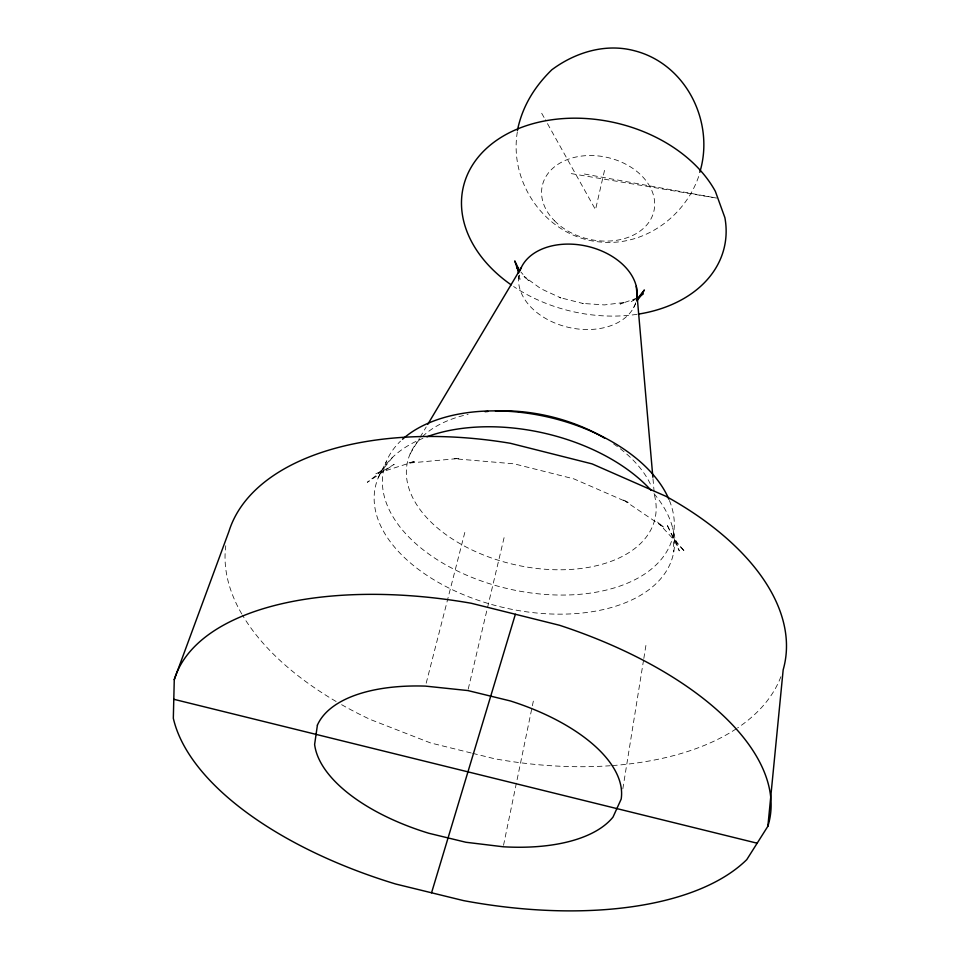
<?xml version="1.0" encoding="UTF-8"?>
<svg xmlns="http://www.w3.org/2000/svg" width="958" height="958" viewBox="0 0 958 958"><rect width="100%" height="100%" fill="white"/><g stroke="black" fill="none" stroke-linecap="round" stroke-linejoin="round"><path stroke-width="0.72" stroke-dasharray="4.79 3.59" d="M517.344 131.893C508.59 184.547 547.832 238.47 601.756 242.111C645.692 245.978 686.778 215.011 699.556 173.757M622.82 788.877L643.584 659.93M643.824 658.469L645.943 645.273M503.525 845.315L533.642 699.651M604.522 170.38L595.517 209.682L545.33 119.786M468.223 689.113L504.758 534.815M426.19 683.21L465.109 531.295M633.597 307.734L635.597 303.71M378.206 477.826L386.481 461.289M410.144 453.888L419.329 438.489M420.095 437.207L426.214 426.945M392.505 457.361L385.164 466.582L376.757 474.929L367.321 482.305L394.193 464.319L385.092 469.779L375.273 473.982L415.844 461.085L407.725 463.193L459.433 458.403L454.2 458.726L514.171 463.84L573.902 478.88L628.137 502.495L622.748 499.501L664.325 527.702L657.368 521.823L684.946 551.736L677.617 543.258L671.522 534.013L666.696 524.098L679.294 550.886L675.27 539.474L672.612 527.786M635.238 299.016L630.699 302.057L634.998 299.399M637.142 298.07L620.185 304.021L625.43 302.321L604.39 304.919L582.404 303.411L583.266 303.554L559.388 297.471L560.837 297.914L540.983 288.765L524.074 276.491L528.457 280.658L520.721 271.821M571.255 173.614L716.404 198.031L582.5 173.661M471.24 752.988L430.525 742.929L370.303 719.482A285.759 156.25 12.9 0 1 341.216 704.453M472.701 753.347L494.496 758.736A285.759 156.25 12.9 0 0 610.198 765.741M541.701 113.272L544.611 118.481M519.2 275.293L519.954 279.401L519.392 275.054M652.997 478.737L654.146 492.065M673.51 533.426L673.725 552.012M518.529 275.772L518.565 278.419M654.003 493.645A152.729 89.537 12.9 0 1 609.132 608.126A152.729 89.537 12.9 0 1 406.647 559.652A152.729 89.537 12.9 0 1 422.933 438.333M669.426 500.519A148.358 88.148 12.9 0 1 510.578 589.326A148.358 88.148 12.9 0 1 400.492 441.147M654.41 495.035A126.959 76.197 12.9 0 1 511.979 564.034A126.959 76.197 12.9 0 1 420.334 438.716M422.442 436.609A126.959 76.197 12.9 0 1 468.115 414.383M613.539 443.853A126.959 76.197 12.9 0 1 651.703 487.083M780.878 676.707A285.759 156.25 12.9 0 1 737.552 727.948M736.283 728.798A285.759 156.25 12.9 0 1 611.647 765.634M336.138 701.507A285.759 156.25 12.9 0 1 242.482 615.156M241.775 613.97A285.759 156.25 12.9 0 1 225.777 545.785M635.765 302.704A60.115 41.613 12.9 0 1 568.417 327.349A60.115 41.613 12.9 0 1 518.829 275.712M636.89 314.344A133.94 96.782 12.9 0 1 513.632 286.526M554.502 220.795A57.229 41.901 12.9 0 0 651.129 218.604A57.229 41.901 12.9 0 0 588.739 155.543A57.229 41.901 12.9 0 0 554.502 220.795"/><path stroke-width="1.44" d="M174.272 679.617L173.326 718.284A305.865 146.478 12.9 0 0 395.606 883.995L463.504 900.604A305.865 146.478 12.9 0 0 746.797 859.589L767.873 826.251L783.177 669.786A285.759 156.25 12.9 0 0 665.978 496.316L592.128 463.9L510.315 443.279A285.759 156.25 12.9 0 0 228.926 531.451L174.272 679.617A305.865 146.478 12.9 0 1 471.156 603.241L559.532 625.275A305.865 146.478 12.9 0 1 767.873 826.251M699.783 172.308C715.027 122.361 686.203 63.827 634.328 50.714C605.48 43.062 575.219 52.355 551.808 69.79C534.396 86.843 522.326 106.386 517.404 130.468M431.555 892.784L515.368 614.27M636.938 301.028L644.399 289.999L636.459 299.974L643.189 293.675L639.776 295.962M427.747 424.382L521.128 267.857M173.793 699.28L757.155 843.208M518.793 269.617L516.865 267.402L519.02 270.779M517.967 267.533L514.757 260.923L518.685 272.563M636.268 286.25L652.865 477.264M518.446 267.809L518.506 273.114M402.528 439.255A148.358 88.148 12.9 0 1 547.114 416.838A148.358 88.148 12.9 0 1 668.876 499.202M520.122 270.407A60.115 41.613 12.9 0 1 587.302 246.29A60.115 41.613 12.9 0 1 636.95 297.387M485.095 411.689A126.959 76.197 12.9 0 1 488.029 411.413M495.454 410.946A126.959 76.197 12.9 0 1 604.57 438.129M426.957 436.764A152.729 89.537 12.9 0 1 651.069 490.304M638.315 314.128A133.94 96.782 12.9 0 0 724.883 217.634L715.351 191.337A133.94 96.782 12.9 0 0 513.584 130.695A133.94 96.782 12.9 0 0 511.153 284.837M317.409 725.11L314.619 744.414A156.681 74.544 12.9 0 0 428.789 833.256L465.911 842.262L503.225 846.776A156.681 74.544 12.9 0 0 613.024 817.054L621.167 799.128A156.681 74.544 12.9 0 0 510.386 700.957L467.875 690.562L425.46 686.108A156.681 74.544 12.9 0 0 317.409 725.11"/></g></svg>
